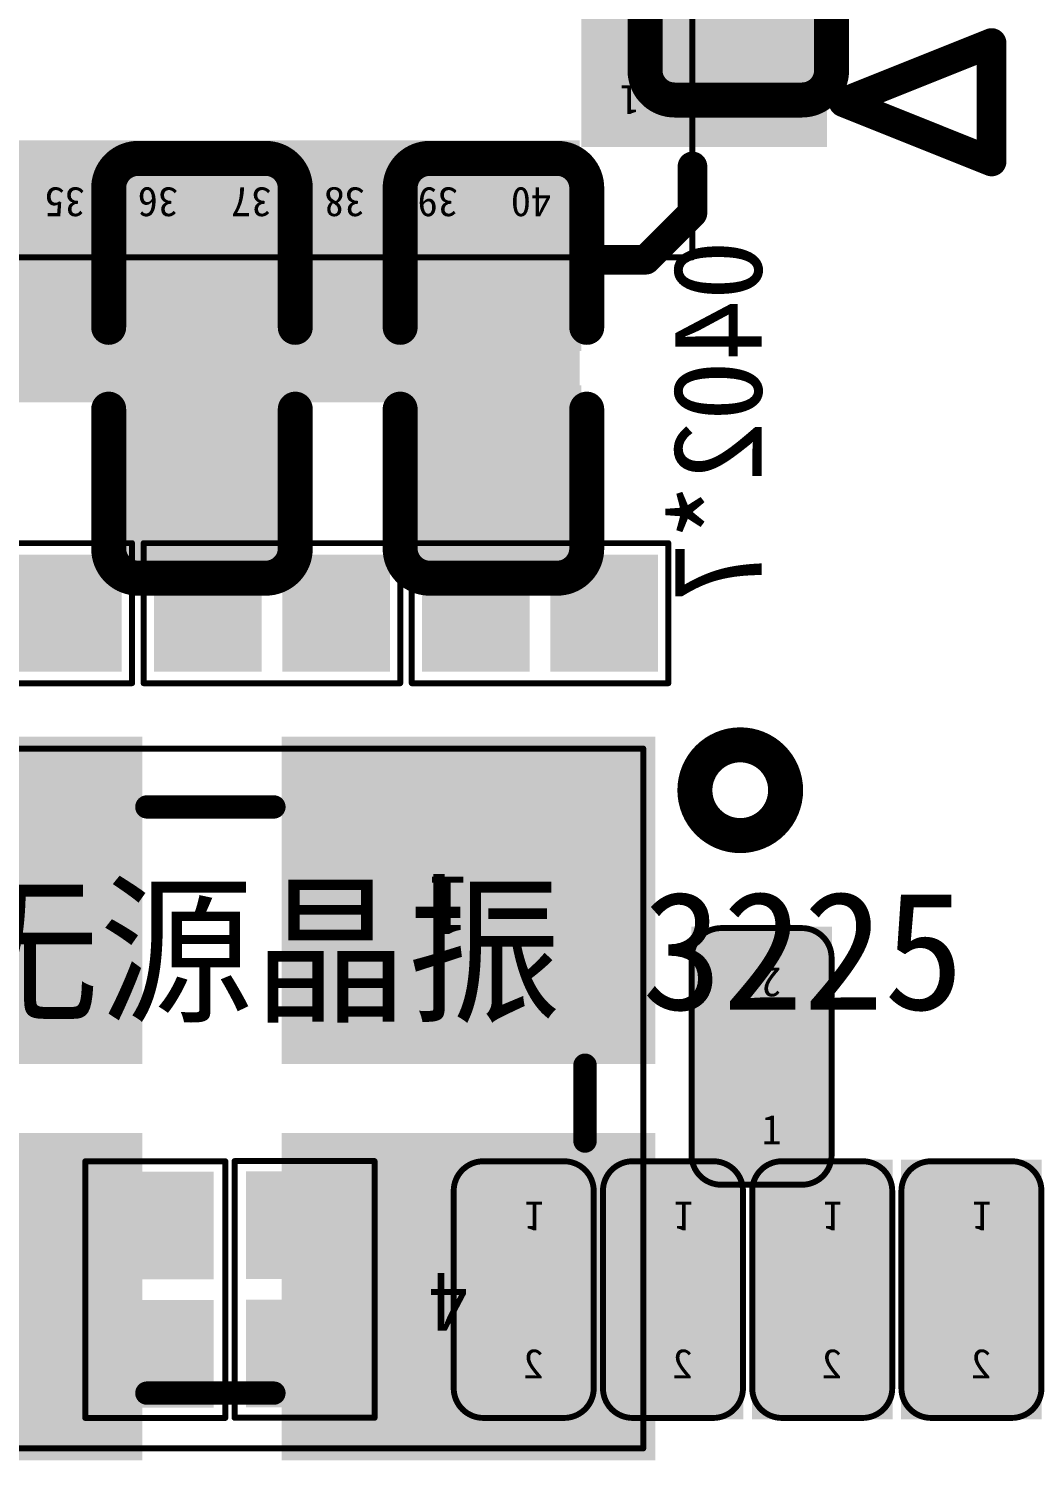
# Model space of a CAD drawing. Header units: millimetres. Extents: x 7.33 to 10.08, y 7.01 to 8.78.
# Drawn here: x 9.4325 to 9.6025, y 7.2793 to 7.521 of the extents above; entities that cross this region are included whole.
import ezdxf

# ---------------------------------------------------------------- set-up
doc = ezdxf.new("R2010")
doc.units = ezdxf.units.MM
doc.header["$MEASUREMENT"] = 0
for name, color, linetype in [('BottomLayer', 5, 'Continuous'), ('BottomOverlay', 54, 'Continuous'), ('BottomPaste', 16, 'Continuous'), ('BottomSolder', 6, 'Continuous'), ('Mechanical1', 6, 'Continuous'), ('Mechanical16', 56, 'Continuous'), ('Mechanical20', 56, 'Continuous'), ('Mechanical5', 56, 'Continuous'), ('TopLayer', 1, 'Continuous'), ('TopOverlay', 2, 'Continuous'), ('TopPaste', 8, 'Continuous'), ('TopSolder', 216, 'Continuous')]:
    doc.layers.add(name, color=color, linetype=linetype)

# ---------------------------------------------------------------- blocks, each defined once
blk = doc.blocks.new('CRY4_3R20X2R50X0R80_7')
at = {"layer": 'Mechanical16'}
for points, const_width in [([(0.07283, 0.05906), (-0.07283, 0.05906)], 0.001), ([(-0.07283, 0.05906), (-0.07283, -0.05906)], 0.001), ([(0.07283, 0.05906), (0.07283, -0.05906)], 0.001), ([(0.01099, 0.04973), (-0.01047, 0.04973)], 0.00394), ([(-0.06299, 0.00718), (-0.06299, -0.00561)], 0.00394), ([(0.06299, 0.00674), (0.06299, -0.00577)], 0.00394), ([(0.01099, -0.04921), (-0.01047, -0.04921)], 0.00394), ([(0.07283, -0.05906), (-0.07283, -0.05906)], 0.001)]:
    blk.add_lwpolyline(points, dxfattribs=dict(at, const_width=const_width))
for points, const_width in [([(-0.07308, 0.05906, 1), (-0.07258, 0.05906, 1)], 0.0005), ([(-0.07308, 0.05906, 1), (-0.07258, 0.05906, 1)], 0.0005), ([(0.07258, 0.05906, 1), (0.07308, 0.05906, 1)], 0.0005), ([(0.07258, 0.05906, 1), (0.07308, 0.05906, 1)], 0.0005), ([(-0.01145, 0.04973, 1), (-0.00949, 0.04973, 1)], 0.00197), ([(0.01001, 0.04973, 1), (0.01197, 0.04973, 1)], 0.00197), ([(-0.06398, 0.00718, 1), (-0.062, 0.00718, 1)], 0.00197), ([(0.062, 0.00674, 1), (0.06398, 0.00674, 1)], 0.00197), ([(-0.06398, -0.00561, 1), (-0.062, -0.00561, 1)], 0.00197), ([(0.062, -0.00577, 1), (0.06398, -0.00577, 1)], 0.00197), ([(-0.08154, -0.05203, 1), (-0.09686, -0.05203, 1)], 0.00591), ([(-0.01145, -0.04921, 1), (-0.00949, -0.04921, 1)], 0.00197), ([(0.01001, -0.04921, 1), (0.01197, -0.04921, 1)], 0.00197), ([(-0.09834, -0.05203, 1), (-0.09538, -0.05203, 1)], 0.00296), ([(-0.08302, -0.05203, 1), (-0.08006, -0.05203, 1)], 0.00296), ([(-0.07308, -0.05906, 1), (-0.07258, -0.05906, 1)], 0.0005), ([(-0.07308, -0.05906, 1), (-0.07258, -0.05906, 1)], 0.0005), ([(0.07258, -0.05906, 1), (0.07308, -0.05906, 1)], 0.0005), ([(0.07258, -0.05906, 1), (0.07308, -0.05906, 1)], 0.0005)]:
    blk.add_lwpolyline(points, format="xyb", close=True, dxfattribs=dict(at, const_width=const_width))
at = {"layer": 'TopLayer'}
for points in [[(-0.01575, 0.00984), (-0.01575, 0.05708), (-0.07087, 0.00984), (-0.07087, 0.05708)], [(0.07087, 0.00984), (0.07087, 0.05708), (0.01575, 0.00984), (0.01575, 0.05708)], [(-0.01575, -0.05708), (-0.01575, -0.00984), (-0.07087, -0.05708), (-0.07087, -0.00984)], [(0.07087, -0.05708), (0.07087, -0.00984), (0.01575, -0.05708), (0.01575, -0.00984)]]:
    blk.add_solid(points, dxfattribs=at)
at = {"layer": 'TopOverlay', "const_width": 0.00394}
for points in [[(0.01099, 0.04973), (-0.01047, 0.04973)], [(-0.06299, 0.00718), (-0.06299, -0.00561)], [(0.06299, 0.00674), (0.06299, -0.00577)], [(0.01099, -0.04921), (-0.01047, -0.04921)]]:
    blk.add_lwpolyline(points, dxfattribs=at)
at = {"layer": 'TopOverlay'}
for points, const_width in [([(-0.01145, 0.04973, 1), (-0.00949, 0.04973, 1)], 0.00197), ([(0.01001, 0.04973, 1), (0.01197, 0.04973, 1)], 0.00197), ([(-0.06398, 0.00718, 1), (-0.062, 0.00718, 1)], 0.00197), ([(0.062, 0.00674, 1), (0.06398, 0.00674, 1)], 0.00197), ([(-0.06398, -0.00561, 1), (-0.062, -0.00561, 1)], 0.00197), ([(0.062, -0.00577, 1), (0.06398, -0.00577, 1)], 0.00197), ([(-0.08154, -0.05203, 1), (-0.09686, -0.05203, 1)], 0.00591), ([(-0.01145, -0.04921, 1), (-0.00949, -0.04921, 1)], 0.00197), ([(0.01001, -0.04921, 1), (0.01197, -0.04921, 1)], 0.00197), ([(-0.09834, -0.05203, 1), (-0.09538, -0.05203, 1)], 0.00296), ([(-0.08302, -0.05203, 1), (-0.08006, -0.05203, 1)], 0.00296)]:
    blk.add_lwpolyline(points, format="xyb", close=True, dxfattribs=dict(at, const_width=const_width))
at = {"layer": 'TopPaste'}
for points in [[(-0.01575, 0.00984), (-0.01575, 0.05708), (-0.07087, 0.00984), (-0.07087, 0.05708)], [(0.07087, 0.00984), (0.07087, 0.05708), (0.01575, 0.00984), (0.01575, 0.05708)], [(-0.01575, -0.05708), (-0.01575, -0.00984), (-0.07087, -0.05708), (-0.07087, -0.00984)], [(0.07087, -0.05708), (0.07087, -0.00984), (0.01575, -0.05708), (0.01575, -0.00984)]]:
    blk.add_solid(points, dxfattribs=at)
at = {"layer": 'TopSolder'}
for points in [[(-0.01175, 0.00584), (-0.01175, 0.06108), (-0.07487, 0.00584), (-0.07487, 0.06108)], [(0.07487, 0.00584), (0.07487, 0.06108), (0.01175, 0.00584), (0.01175, 0.06108)], [(-0.01175, -0.06108), (-0.01175, -0.00584), (-0.07487, -0.06108), (-0.07487, -0.00584)], [(0.07487, -0.06108), (0.07487, -0.00584), (0.01175, -0.06108), (0.01175, -0.00584)]]:
    blk.add_solid(points, dxfattribs=at)
at = {"layer": 'Mechanical20'}
for s, p in [('4', (-0.04331, 0.02946)), ('3', (0.04331, 0.02946)), ('1', (-0.04331, -0.03746)), ('2', (0.04331, -0.03746))]:
    blk.add_text(s, height=0.01, dxfattribs=at).set_placement(p)
blk = doc.blocks.new('QFN40_5R00X5R00X0R90_T_10')
at = {"layer": 'Mechanical16'}
for points, const_width in [([(-0.09075, 0.09843), (-0.09863, 0.09055)], 0.005), ([(-0.08288, 0.09843), (-0.09075, 0.09843)], 0.005), ([(-0.09862, 0.09803), (-0.09862, -0.09803)], 0.001), ([(0.09862, 0.09803), (-0.09862, 0.09803)], 0.001), ([(-0.09863, 0.09055), (-0.09863, 0.08268)], 0.005), ([(-0.14914, 0.08185), (-0.14914, 0.06185)], 0.005), ([(-0.12414, 0.07185), (-0.14914, 0.08185)], 0.005), ([(-0.12414, 0.07185), (-0.14914, 0.06185)], 0.005)]:
    blk.add_lwpolyline(points, dxfattribs=dict(at, const_width=const_width))
for points, const_width in [([(-0.092, 0.09843, 1), (-0.0895, 0.09843, 1)], 0.0025), ([(-0.092, 0.09843, 1), (-0.0895, 0.09843, 1)], 0.0025), ([(-0.08413, 0.09843, 1), (-0.08163, 0.09843, 1)], 0.0025), ([(-0.09887, 0.09803, 1), (-0.09837, 0.09803, 1)], 0.0005), ([(-0.09887, 0.09803, 1), (-0.09837, 0.09803, 1)], 0.0005), ([(-0.09988, 0.09055, 1), (-0.09738, 0.09055, 1)], 0.0025), ([(-0.09988, 0.09055, 1), (-0.09738, 0.09055, 1)], 0.0025), ([(-0.09988, 0.08268, 1), (-0.09738, 0.08268, 1)], 0.0025), ([(-0.15039, 0.08185, 1), (-0.14789, 0.08185, 1)], 0.0025), ([(-0.15039, 0.08185, 1), (-0.14789, 0.08185, 1)], 0.0025), ([(-0.12539, 0.07185, 1), (-0.12289, 0.07185, 1)], 0.0025), ([(-0.12539, 0.07185, 1), (-0.12289, 0.07185, 1)], 0.0025), ([(-0.15039, 0.06185, 1), (-0.14789, 0.06185, 1)], 0.0025), ([(-0.15039, 0.06185, 1), (-0.14789, 0.06185, 1)], 0.0025)]:
    blk.add_lwpolyline(points, format="xyb", close=True, dxfattribs=dict(at, const_width=const_width))
at = {"layer": 'TopLayer'}
for points in [[(-0.0756, 0.08228), (-0.06654, 0.08228), (-0.0756, 0.1185), (-0.06654, 0.1185)], [(-0.05984, 0.08228), (-0.05079, 0.08228), (-0.05984, 0.1185), (-0.05079, 0.1185)], [(-0.0441, 0.08228), (-0.03504, 0.08228), (-0.0441, 0.1185), (-0.03504, 0.1185)], [(-0.02834, 0.08228), (-0.01929, 0.08228), (-0.02834, 0.1185), (-0.01929, 0.1185)], [(-0.0126, 0.08228), (-0.00354, 0.08228), (-0.0126, 0.1185), (-0.00354, 0.1185)], [(0.00314, 0.08228), (0.0122, 0.08228), (0.00314, 0.1185), (0.0122, 0.1185)], [(-0.11732, 0.06634), (-0.08386, 0.06634), (-0.11732, 0.0754), (-0.08386, 0.0754)], [(-0.11732, 0.05059), (-0.08386, 0.05059), (-0.11732, 0.05965), (-0.08386, 0.05965)]]:
    blk.add_solid(points, dxfattribs=at)
at = {"layer": 'TopOverlay', "const_width": 0.005}
for points in [[(-0.09075, 0.09843), (-0.09863, 0.09055)], [(-0.08288, 0.09843), (-0.09075, 0.09843)], [(-0.09863, 0.09055), (-0.09863, 0.08268)], [(-0.14914, 0.08185), (-0.14914, 0.06185)], [(-0.12414, 0.07185), (-0.14914, 0.08185)], [(-0.12414, 0.07185), (-0.14914, 0.06185)]]:
    blk.add_lwpolyline(points, dxfattribs=at)
at = {"layer": 'TopOverlay', "const_width": 0.0025}
for points in [[(-0.092, 0.09843, 1), (-0.0895, 0.09843, 1)], [(-0.092, 0.09843, 1), (-0.0895, 0.09843, 1)], [(-0.08413, 0.09843, 1), (-0.08163, 0.09843, 1)], [(-0.09988, 0.09055, 1), (-0.09738, 0.09055, 1)], [(-0.09988, 0.09055, 1), (-0.09738, 0.09055, 1)], [(-0.09988, 0.08268, 1), (-0.09738, 0.08268, 1)], [(-0.15039, 0.08185, 1), (-0.14789, 0.08185, 1)], [(-0.15039, 0.08185, 1), (-0.14789, 0.08185, 1)], [(-0.12539, 0.07185, 1), (-0.12289, 0.07185, 1)], [(-0.12539, 0.07185, 1), (-0.12289, 0.07185, 1)], [(-0.15039, 0.06185, 1), (-0.14789, 0.06185, 1)], [(-0.15039, 0.06185, 1), (-0.14789, 0.06185, 1)]]:
    blk.add_lwpolyline(points, format="xyb", close=True, dxfattribs=at)
at = {"layer": 'TopPaste'}
for points in [[(-0.0756, 0.08228), (-0.06654, 0.08228), (-0.0756, 0.1185), (-0.06654, 0.1185)], [(-0.05984, 0.08228), (-0.05079, 0.08228), (-0.05984, 0.1185), (-0.05079, 0.1185)], [(-0.0441, 0.08228), (-0.03504, 0.08228), (-0.0441, 0.1185), (-0.03504, 0.1185)], [(-0.02834, 0.08228), (-0.01929, 0.08228), (-0.02834, 0.1185), (-0.01929, 0.1185)], [(-0.0126, 0.08228), (-0.00354, 0.08228), (-0.0126, 0.1185), (-0.00354, 0.1185)], [(0.00314, 0.08228), (0.0122, 0.08228), (0.00314, 0.1185), (0.0122, 0.1185)], [(-0.11732, 0.06634), (-0.08386, 0.06634), (-0.11732, 0.0754), (-0.08386, 0.0754)], [(-0.11732, 0.05059), (-0.08386, 0.05059), (-0.11732, 0.05965), (-0.08386, 0.05965)]]:
    blk.add_solid(points, dxfattribs=at)
at = {"layer": 'TopSolder'}
for points in [[(-0.0796, 0.07828), (-0.06254, 0.07828), (-0.0796, 0.1225), (-0.06254, 0.1225)], [(-0.06384, 0.07828), (-0.04679, 0.07828), (-0.06384, 0.1225), (-0.04679, 0.1225)], [(-0.0481, 0.07828), (-0.03104, 0.07828), (-0.0481, 0.1225), (-0.03104, 0.1225)], [(-0.03234, 0.07828), (-0.01529, 0.07828), (-0.03234, 0.1225), (-0.01529, 0.1225)], [(-0.0166, 0.07828), (0.00046, 0.07828), (-0.0166, 0.1225), (0.00046, 0.1225)], [(-0.00086, 0.07828), (0.0162, 0.07828), (-0.00086, 0.1225), (0.0162, 0.1225)], [(-0.12132, 0.06234), (-0.07986, 0.06234), (-0.12132, 0.0794), (-0.07986, 0.0794)], [(-0.12132, 0.04659), (-0.07986, 0.04659), (-0.12132, 0.06365), (-0.07986, 0.06365)]]:
    blk.add_solid(points, dxfattribs=at)
at = {"layer": 'Mechanical20'}
for s, p in [('40', (-0.07477, 0.08622)), ('39', (-0.05902, 0.08622)), ('38', (-0.04327, 0.08622)), ('37', (-0.02752, 0.08622)), ('36', (-0.01177, 0.08622)), ('35', (0.00397, 0.08622)), ('1', (-0.08975, 0.069))]:
    blk.add_text(s, height=0.005, dxfattribs=at).set_placement(p)
blk = doc.blocks.new('R0201_53')
at = {"layer": 'TopLayer'}
for points in [[(-0.01792, -0.00787), (-0.00375, -0.00787), (-0.01792, 0.00788), (-0.00375, 0.00788)], [(0.00374, -0.00787), (0.01791, -0.00787), (0.00374, 0.00788), (0.01791, 0.00788)]]:
    blk.add_solid(points, dxfattribs=at)
at = {"layer": 'TopOverlay', "const_width": 0.001}
for points in [[(0.02166, 0.01182), (-0.02166, 0.01182)], [(-0.02166, 0.01182), (-0.02166, -0.01182)], [(0.02166, 0.01182), (0.02166, -0.01182)], [(0.02166, -0.01182), (-0.02166, -0.01182)]]:
    blk.add_lwpolyline(points, dxfattribs=at)
at = {"layer": 'TopOverlay', "const_width": 0.0005}
for points in [[(-0.02191, 0.01182, 1), (-0.02141, 0.01182, 1)], [(-0.02191, 0.01182, 1), (-0.02141, 0.01182, 1)], [(0.02141, 0.01182, 1), (0.02191, 0.01182, 1)], [(0.02141, 0.01182, 1), (0.02191, 0.01182, 1)], [(-0.02191, -0.01182, 1), (-0.02141, -0.01182, 1)], [(-0.02191, -0.01182, 1), (-0.02141, -0.01182, 1)], [(0.02141, -0.01182, 1), (0.02191, -0.01182, 1)], [(0.02141, -0.01182, 1), (0.02191, -0.01182, 1)]]:
    blk.add_lwpolyline(points, format="xyb", close=True, dxfattribs=at)
at = {"layer": 'TopPaste'}
for points in [[(-0.01792, -0.00787), (-0.00375, -0.00787), (-0.01792, 0.00788), (-0.00375, 0.00788)], [(0.00374, -0.00787), (0.01791, -0.00787), (0.00374, 0.00788), (0.01791, 0.00788)]]:
    blk.add_solid(points, dxfattribs=at)
at = {"layer": 'TopSolder'}
for points in [[(-0.01992, -0.00987), (-0.00175, -0.00987), (-0.01992, 0.00988), (-0.00175, 0.00988)], [(0.00174, -0.00987), (0.01991, -0.00987), (0.00174, 0.00988), (0.01991, 0.00988)]]:
    blk.add_solid(points, dxfattribs=at)
blk = doc.blocks.new('R0201_54')
at = {"layer": 'TopLayer'}
for points in [[(-0.01792, -0.00787), (-0.00375, -0.00787), (-0.01792, 0.00788), (-0.00375, 0.00788)], [(0.00374, -0.00787), (0.01791, -0.00787), (0.00374, 0.00788), (0.01791, 0.00788)]]:
    blk.add_solid(points, dxfattribs=at)
at = {"layer": 'TopOverlay', "const_width": 0.001}
for points in [[(0.02166, 0.01182), (-0.02166, 0.01182)], [(-0.02166, 0.01182), (-0.02166, -0.01182)], [(0.02166, 0.01182), (0.02166, -0.01182)], [(0.02166, -0.01182), (-0.02166, -0.01182)]]:
    blk.add_lwpolyline(points, dxfattribs=at)
at = {"layer": 'TopOverlay', "const_width": 0.0005}
for points in [[(-0.02191, 0.01182, 1), (-0.02141, 0.01182, 1)], [(-0.02191, 0.01182, 1), (-0.02141, 0.01182, 1)], [(0.02141, 0.01182, 1), (0.02191, 0.01182, 1)], [(0.02141, 0.01182, 1), (0.02191, 0.01182, 1)], [(-0.02191, -0.01182, 1), (-0.02141, -0.01182, 1)], [(-0.02191, -0.01182, 1), (-0.02141, -0.01182, 1)], [(0.02141, -0.01182, 1), (0.02191, -0.01182, 1)], [(0.02141, -0.01182, 1), (0.02191, -0.01182, 1)]]:
    blk.add_lwpolyline(points, format="xyb", close=True, dxfattribs=at)
at = {"layer": 'TopPaste'}
for points in [[(-0.01792, -0.00787), (-0.00375, -0.00787), (-0.01792, 0.00788), (-0.00375, 0.00788)], [(0.00374, -0.00787), (0.01791, -0.00787), (0.00374, 0.00788), (0.01791, 0.00788)]]:
    blk.add_solid(points, dxfattribs=at)
at = {"layer": 'TopSolder'}
for points in [[(-0.01992, -0.00987), (-0.00175, -0.00987), (-0.01992, 0.00988), (-0.00175, 0.00988)], [(0.00174, -0.00987), (0.01991, -0.00987), (0.00174, 0.00988), (0.01991, 0.00988)]]:
    blk.add_solid(points, dxfattribs=at)
blk = doc.blocks.new('R0201_153')
at = {"layer": 'TopLayer'}
for points in [[(-0.01792, -0.00787), (-0.00375, -0.00787), (-0.01792, 0.00788), (-0.00375, 0.00788)], [(0.00374, -0.00787), (0.01791, -0.00787), (0.00374, 0.00788), (0.01791, 0.00788)]]:
    blk.add_solid(points, dxfattribs=at)
at = {"layer": 'TopOverlay', "const_width": 0.001}
for points in [[(0.02166, 0.01182), (-0.02166, 0.01182)], [(-0.02166, 0.01182), (-0.02166, -0.01182)], [(0.02166, 0.01182), (0.02166, -0.01182)], [(0.02166, -0.01182), (-0.02166, -0.01182)]]:
    blk.add_lwpolyline(points, dxfattribs=at)
at = {"layer": 'TopOverlay', "const_width": 0.0005}
for points in [[(-0.02191, 0.01182, 1), (-0.02141, 0.01182, 1)], [(-0.02191, 0.01182, 1), (-0.02141, 0.01182, 1)], [(0.02141, 0.01182, 1), (0.02191, 0.01182, 1)], [(0.02141, 0.01182, 1), (0.02191, 0.01182, 1)], [(-0.02191, -0.01182, 1), (-0.02141, -0.01182, 1)], [(-0.02191, -0.01182, 1), (-0.02141, -0.01182, 1)], [(0.02141, -0.01182, 1), (0.02191, -0.01182, 1)], [(0.02141, -0.01182, 1), (0.02191, -0.01182, 1)]]:
    blk.add_lwpolyline(points, format="xyb", close=True, dxfattribs=at)
at = {"layer": 'TopPaste'}
for points in [[(-0.01792, -0.00787), (-0.00375, -0.00787), (-0.01792, 0.00788), (-0.00375, 0.00788)], [(0.00374, -0.00787), (0.01791, -0.00787), (0.00374, 0.00788), (0.01791, 0.00788)]]:
    blk.add_solid(points, dxfattribs=at)
at = {"layer": 'TopSolder'}
for points in [[(-0.01992, -0.00987), (-0.00175, -0.00987), (-0.01992, 0.00988), (-0.00175, 0.00988)], [(0.00174, -0.00987), (0.01991, -0.00987), (0.00174, 0.00988), (0.01991, 0.00988)]]:
    blk.add_solid(points, dxfattribs=at)
blk = doc.blocks.new('R0201_B_181')
at = {"layer": 'BottomLayer'}
for points in [[(-0.01792, -0.00788), (-0.00375, -0.00788), (-0.01792, 0.00787), (-0.00375, 0.00787)], [(0.00374, -0.00788), (0.01791, -0.00788), (0.00374, 0.00787), (0.01791, 0.00787)]]:
    blk.add_solid(points, dxfattribs=at)
at = {"layer": 'BottomOverlay', "const_width": 0.001}
for points in [[(-0.02166, -0.01182), (-0.02166, 0.01182)], [(0.02166, 0.01182), (-0.02166, 0.01182)], [(0.02166, -0.01182), (0.02166, 0.01182)], [(0.02166, -0.01182), (-0.02166, -0.01182)]]:
    blk.add_lwpolyline(points, dxfattribs=at)
at = {"layer": 'BottomOverlay', "const_width": 0.0005}
for points in [[(-0.02191, 0.01182, 1), (-0.02141, 0.01182, 1)], [(-0.02191, 0.01182, 1), (-0.02141, 0.01182, 1)], [(0.02141, 0.01182, 1), (0.02191, 0.01182, 1)], [(0.02141, 0.01182, 1), (0.02191, 0.01182, 1)], [(-0.02191, -0.01182, 1), (-0.02141, -0.01182, 1)], [(-0.02191, -0.01182, 1), (-0.02141, -0.01182, 1)], [(0.02141, -0.01182, 1), (0.02191, -0.01182, 1)], [(0.02141, -0.01182, 1), (0.02191, -0.01182, 1)]]:
    blk.add_lwpolyline(points, format="xyb", close=True, dxfattribs=at)
at = {"layer": 'BottomPaste'}
for points in [[(-0.01792, -0.00788), (-0.00375, -0.00788), (-0.01792, 0.00787), (-0.00375, 0.00787)], [(0.00374, -0.00788), (0.01791, -0.00788), (0.00374, 0.00787), (0.01791, 0.00787)]]:
    blk.add_solid(points, dxfattribs=at)
at = {"layer": 'BottomSolder'}
for points in [[(-0.01992, -0.00988), (-0.00175, -0.00988), (-0.01992, 0.00987), (-0.00175, 0.00987)], [(0.00174, -0.00988), (0.01991, -0.00988), (0.00174, 0.00987), (0.01991, 0.00987)]]:
    blk.add_solid(points, dxfattribs=at)
blk = doc.blocks.new('R0201_B_182')
at = {"layer": 'BottomLayer'}
for points in [[(-0.01792, -0.00788), (-0.00375, -0.00788), (-0.01792, 0.00787), (-0.00375, 0.00787)], [(0.00374, -0.00788), (0.01791, -0.00788), (0.00374, 0.00787), (0.01791, 0.00787)]]:
    blk.add_solid(points, dxfattribs=at)
at = {"layer": 'BottomOverlay', "const_width": 0.001}
for points in [[(-0.02166, -0.01182), (-0.02166, 0.01182)], [(0.02166, 0.01182), (-0.02166, 0.01182)], [(0.02166, -0.01182), (0.02166, 0.01182)], [(0.02166, -0.01182), (-0.02166, -0.01182)]]:
    blk.add_lwpolyline(points, dxfattribs=at)
at = {"layer": 'BottomOverlay', "const_width": 0.0005}
for points in [[(-0.02191, 0.01182, 1), (-0.02141, 0.01182, 1)], [(-0.02191, 0.01182, 1), (-0.02141, 0.01182, 1)], [(0.02141, 0.01182, 1), (0.02191, 0.01182, 1)], [(0.02141, 0.01182, 1), (0.02191, 0.01182, 1)], [(-0.02191, -0.01182, 1), (-0.02141, -0.01182, 1)], [(-0.02191, -0.01182, 1), (-0.02141, -0.01182, 1)], [(0.02141, -0.01182, 1), (0.02191, -0.01182, 1)], [(0.02141, -0.01182, 1), (0.02191, -0.01182, 1)]]:
    blk.add_lwpolyline(points, format="xyb", close=True, dxfattribs=at)
at = {"layer": 'BottomPaste'}
for points in [[(-0.01792, -0.00788), (-0.00375, -0.00788), (-0.01792, 0.00787), (-0.00375, 0.00787)], [(0.00374, -0.00788), (0.01791, -0.00788), (0.00374, 0.00787), (0.01791, 0.00787)]]:
    blk.add_solid(points, dxfattribs=at)
at = {"layer": 'BottomSolder'}
for points in [[(-0.01992, -0.00988), (-0.00175, -0.00988), (-0.01992, 0.00987), (-0.00175, 0.00987)], [(0.00174, -0.00988), (0.01991, -0.00988), (0.00174, 0.00987), (0.01991, 0.00987)]]:
    blk.add_solid(points, dxfattribs=at)
blk = doc.blocks.new('C0402_B_249')
at = {"layer": 'BottomLayer'}
for points in [[(-0.0069, -0.01083), (-0.0069, 0.01082), (-0.02855, -0.01083), (-0.02855, 0.01082)], [(0.02855, -0.01083), (0.02855, 0.01082), (0.0069, -0.01083), (0.0069, 0.01082)]]:
    blk.add_solid(points, dxfattribs=at)
at = {"layer": 'BottomOverlay', "const_width": 0.00591}
for points in [[(-0.03543, 0.01075, -0.414249), (-0.03043, 0.01575)], [(0.03043, 0.01575, -0.414249), (0.03543, 0.01075)], [(-0.03043, -0.01575, -0.414331), (-0.03543, -0.01075)], [(0.03543, -0.01075, -0.414331), (0.03043, -0.01575)]]:
    blk.add_lwpolyline(points, format="xyb", dxfattribs=at)
for points in [[(-0.0069, 0.01575), (-0.03043, 0.01575)], [(0.03043, 0.01575), (0.0069, 0.01575)], [(-0.03543, -0.01075), (-0.03543, 0.01075)], [(0.03543, -0.01075), (0.03543, 0.01075)], [(-0.0069, -0.01575), (-0.03043, -0.01575)], [(0.03043, -0.01575), (0.0069, -0.01575)]]:
    blk.add_lwpolyline(points, dxfattribs=at)
at = {"layer": 'BottomOverlay', "const_width": 0.00295}
for points in [[(-0.03191, 0.01575, 1), (-0.02895, 0.01575, 1)], [(-0.03191, 0.01575, 1), (-0.02895, 0.01575, 1)], [(-0.00837, 0.01575, 1), (-0.00542, 0.01575, 1)], [(0.00543, 0.01575, 1), (0.00838, 0.01575, 1)], [(0.02895, 0.01575, 1), (0.03191, 0.01575, 1)], [(0.02895, 0.01575, 1), (0.03191, 0.01575, 1)], [(-0.03691, 0.01075, 1), (-0.03395, 0.01075, 1)], [(-0.03691, 0.01075, 1), (-0.03395, 0.01075, 1)], [(0.03395, 0.01075, 1), (0.03691, 0.01075, 1)], [(0.03395, 0.01075, 1), (0.03691, 0.01075, 1)], [(-0.03691, -0.01075, 1), (-0.03395, -0.01075, 1)], [(-0.03691, -0.01075, 1), (-0.03395, -0.01075, 1)], [(0.03395, -0.01075, 1), (0.03691, -0.01075, 1)], [(0.03395, -0.01075, 1), (0.03691, -0.01075, 1)], [(-0.03191, -0.01575, 1), (-0.02895, -0.01575, 1)], [(-0.03191, -0.01575, 1), (-0.02895, -0.01575, 1)], [(-0.00837, -0.01575, 1), (-0.00542, -0.01575, 1)], [(0.00543, -0.01575, 1), (0.00838, -0.01575, 1)], [(0.02895, -0.01575, 1), (0.03191, -0.01575, 1)], [(0.02895, -0.01575, 1), (0.03191, -0.01575, 1)]]:
    blk.add_lwpolyline(points, format="xyb", close=True, dxfattribs=at)
at = {"layer": 'BottomPaste'}
for points in [[(-0.0069, -0.01083), (-0.0069, 0.01082), (-0.02855, -0.01083), (-0.02855, 0.01082)], [(0.02855, -0.01083), (0.02855, 0.01082), (0.0069, -0.01083), (0.0069, 0.01082)]]:
    blk.add_solid(points, dxfattribs=at)
at = {"layer": 'BottomSolder'}
for points in [[(-0.0029, -0.01483), (-0.0029, 0.01482), (-0.03254, -0.01483), (-0.03254, 0.01482)], [(0.03254, -0.01483), (0.03254, 0.01482), (0.0029, -0.01483), (0.0029, 0.01482)]]:
    blk.add_solid(points, dxfattribs=at)
blk = doc.blocks.new('C0402_B_250')
at = {"layer": 'BottomLayer'}
for points in [[(-0.0069, -0.01083), (-0.0069, 0.01082), (-0.02855, -0.01083), (-0.02855, 0.01082)], [(0.02855, -0.01083), (0.02855, 0.01082), (0.0069, -0.01083), (0.0069, 0.01082)]]:
    blk.add_solid(points, dxfattribs=at)
at = {"layer": 'BottomOverlay', "const_width": 0.00591}
for points in [[(-0.03543, 0.01075, -0.414249), (-0.03043, 0.01575)], [(0.03043, 0.01575, -0.414249), (0.03543, 0.01075)], [(-0.03043, -0.01575, -0.414331), (-0.03543, -0.01075)], [(0.03543, -0.01075, -0.414331), (0.03043, -0.01575)]]:
    blk.add_lwpolyline(points, format="xyb", dxfattribs=at)
for points in [[(-0.0069, 0.01575), (-0.03043, 0.01575)], [(0.03043, 0.01575), (0.0069, 0.01575)], [(-0.03543, -0.01075), (-0.03543, 0.01075)], [(0.03543, -0.01075), (0.03543, 0.01075)], [(-0.0069, -0.01575), (-0.03043, -0.01575)], [(0.03043, -0.01575), (0.0069, -0.01575)]]:
    blk.add_lwpolyline(points, dxfattribs=at)
at = {"layer": 'BottomOverlay', "const_width": 0.00295}
for points in [[(-0.03191, 0.01575, 1), (-0.02895, 0.01575, 1)], [(-0.03191, 0.01575, 1), (-0.02895, 0.01575, 1)], [(-0.00837, 0.01575, 1), (-0.00542, 0.01575, 1)], [(0.00543, 0.01575, 1), (0.00838, 0.01575, 1)], [(0.02895, 0.01575, 1), (0.03191, 0.01575, 1)], [(0.02895, 0.01575, 1), (0.03191, 0.01575, 1)], [(-0.03691, 0.01075, 1), (-0.03395, 0.01075, 1)], [(-0.03691, 0.01075, 1), (-0.03395, 0.01075, 1)], [(0.03395, 0.01075, 1), (0.03691, 0.01075, 1)], [(0.03395, 0.01075, 1), (0.03691, 0.01075, 1)], [(-0.03691, -0.01075, 1), (-0.03395, -0.01075, 1)], [(-0.03691, -0.01075, 1), (-0.03395, -0.01075, 1)], [(0.03395, -0.01075, 1), (0.03691, -0.01075, 1)], [(0.03395, -0.01075, 1), (0.03691, -0.01075, 1)], [(-0.03191, -0.01575, 1), (-0.02895, -0.01575, 1)], [(-0.03191, -0.01575, 1), (-0.02895, -0.01575, 1)], [(-0.00837, -0.01575, 1), (-0.00542, -0.01575, 1)], [(0.00543, -0.01575, 1), (0.00838, -0.01575, 1)], [(0.02895, -0.01575, 1), (0.03191, -0.01575, 1)], [(0.02895, -0.01575, 1), (0.03191, -0.01575, 1)]]:
    blk.add_lwpolyline(points, format="xyb", close=True, dxfattribs=at)
at = {"layer": 'BottomPaste'}
for points in [[(-0.0069, -0.01083), (-0.0069, 0.01082), (-0.02855, -0.01083), (-0.02855, 0.01082)], [(0.02855, -0.01083), (0.02855, 0.01082), (0.0069, -0.01083), (0.0069, 0.01082)]]:
    blk.add_solid(points, dxfattribs=at)
at = {"layer": 'BottomSolder'}
for points in [[(-0.0029, -0.01483), (-0.0029, 0.01482), (-0.03254, -0.01483), (-0.03254, 0.01482)], [(0.03254, -0.01483), (0.03254, 0.01482), (0.0029, -0.01483), (0.0029, 0.01482)]]:
    blk.add_solid(points, dxfattribs=at)
blk = doc.blocks.new('C0402_B_256')
at = {"layer": 'BottomLayer'}
for points in [[(-0.0069, -0.01083), (-0.0069, 0.01082), (-0.02855, -0.01083), (-0.02855, 0.01082)], [(0.02855, -0.01083), (0.02855, 0.01082), (0.0069, -0.01083), (0.0069, 0.01082)]]:
    blk.add_solid(points, dxfattribs=at)
at = {"layer": 'BottomOverlay', "const_width": 0.00591}
for points in [[(-0.03543, 0.01075, -0.414249), (-0.03043, 0.01575)], [(0.03043, 0.01575, -0.414249), (0.03543, 0.01075)], [(-0.03043, -0.01575, -0.414331), (-0.03543, -0.01075)], [(0.03543, -0.01075, -0.414331), (0.03043, -0.01575)]]:
    blk.add_lwpolyline(points, format="xyb", dxfattribs=at)
for points in [[(-0.0069, 0.01575), (-0.03043, 0.01575)], [(0.03043, 0.01575), (0.0069, 0.01575)], [(-0.03543, -0.01075), (-0.03543, 0.01075)], [(0.03543, -0.01075), (0.03543, 0.01075)], [(-0.0069, -0.01575), (-0.03043, -0.01575)], [(0.03043, -0.01575), (0.0069, -0.01575)]]:
    blk.add_lwpolyline(points, dxfattribs=at)
at = {"layer": 'BottomOverlay', "const_width": 0.00295}
for points in [[(-0.03191, 0.01575, 1), (-0.02895, 0.01575, 1)], [(-0.03191, 0.01575, 1), (-0.02895, 0.01575, 1)], [(-0.00837, 0.01575, 1), (-0.00542, 0.01575, 1)], [(0.00543, 0.01575, 1), (0.00838, 0.01575, 1)], [(0.02895, 0.01575, 1), (0.03191, 0.01575, 1)], [(0.02895, 0.01575, 1), (0.03191, 0.01575, 1)], [(-0.03691, 0.01075, 1), (-0.03395, 0.01075, 1)], [(-0.03691, 0.01075, 1), (-0.03395, 0.01075, 1)], [(0.03395, 0.01075, 1), (0.03691, 0.01075, 1)], [(0.03395, 0.01075, 1), (0.03691, 0.01075, 1)], [(-0.03691, -0.01075, 1), (-0.03395, -0.01075, 1)], [(-0.03691, -0.01075, 1), (-0.03395, -0.01075, 1)], [(0.03395, -0.01075, 1), (0.03691, -0.01075, 1)], [(0.03395, -0.01075, 1), (0.03691, -0.01075, 1)], [(-0.03191, -0.01575, 1), (-0.02895, -0.01575, 1)], [(-0.03191, -0.01575, 1), (-0.02895, -0.01575, 1)], [(-0.00837, -0.01575, 1), (-0.00542, -0.01575, 1)], [(0.00543, -0.01575, 1), (0.00838, -0.01575, 1)], [(0.02895, -0.01575, 1), (0.03191, -0.01575, 1)], [(0.02895, -0.01575, 1), (0.03191, -0.01575, 1)]]:
    blk.add_lwpolyline(points, format="xyb", close=True, dxfattribs=at)
at = {"layer": 'BottomPaste'}
for points in [[(-0.0069, -0.01083), (-0.0069, 0.01082), (-0.02855, -0.01083), (-0.02855, 0.01082)], [(0.02855, -0.01083), (0.02855, 0.01082), (0.0069, -0.01083), (0.0069, 0.01082)]]:
    blk.add_solid(points, dxfattribs=at)
at = {"layer": 'BottomSolder'}
for points in [[(-0.0029, -0.01483), (-0.0029, 0.01482), (-0.03254, -0.01483), (-0.03254, 0.01482)], [(0.03254, -0.01483), (0.03254, 0.01482), (0.0029, -0.01483), (0.0029, 0.01482)]]:
    blk.add_solid(points, dxfattribs=at)
blk = doc.blocks.new('C0201_261')
at = {"layer": 'TopLayer'}
for points in [[(-0.01792, -0.00787), (-0.00375, -0.00787), (-0.01792, 0.00788), (-0.00375, 0.00788)], [(0.00374, -0.00787), (0.01791, -0.00787), (0.00374, 0.00788), (0.01791, 0.00788)]]:
    blk.add_solid(points, dxfattribs=at)
at = {"layer": 'TopOverlay', "const_width": 0.001}
for points in [[(-0.02166, 0.00681, -0.414178), (-0.01666, 0.01182)], [(0.01665, 0.01182, -0.414132), (0.02166, 0.00681)], [(-0.01666, -0.01182, -0.414249), (-0.02166, -0.00681)], [(0.02166, -0.00681, -0.414214), (0.01665, -0.01182)]]:
    blk.add_lwpolyline(points, format="xyb", dxfattribs=at)
for points in [[(0.01665, 0.01182), (-0.01666, 0.01182)], [(-0.02166, -0.00681), (-0.02166, 0.00681)], [(0.02166, -0.00681), (0.02166, 0.00681)], [(0.01665, -0.01182), (-0.01666, -0.01182)]]:
    blk.add_lwpolyline(points, dxfattribs=at)
at = {"layer": 'TopOverlay', "const_width": 0.0005}
for points in [[(-0.01691, 0.01182, 1), (-0.01641, 0.01182, 1)], [(-0.01691, 0.01182, 1), (-0.01641, 0.01182, 1)], [(0.0164, 0.01182, 1), (0.0169, 0.01182, 1)], [(0.0164, 0.01182, 1), (0.0169, 0.01182, 1)], [(-0.02191, 0.00681, 1), (-0.02141, 0.00681, 1)], [(-0.02191, 0.00681, 1), (-0.02141, 0.00681, 1)], [(0.02141, 0.00681, 1), (0.02191, 0.00681, 1)], [(0.02141, 0.00681, 1), (0.02191, 0.00681, 1)], [(-0.02191, -0.00681, 1), (-0.02141, -0.00681, 1)], [(-0.02191, -0.00681, 1), (-0.02141, -0.00681, 1)], [(0.02141, -0.00681, 1), (0.02191, -0.00681, 1)], [(0.02141, -0.00681, 1), (0.02191, -0.00681, 1)], [(-0.01691, -0.01182, 1), (-0.01641, -0.01182, 1)], [(-0.01691, -0.01182, 1), (-0.01641, -0.01182, 1)], [(0.0164, -0.01182, 1), (0.0169, -0.01182, 1)], [(0.0164, -0.01182, 1), (0.0169, -0.01182, 1)]]:
    blk.add_lwpolyline(points, format="xyb", close=True, dxfattribs=at)
at = {"layer": 'TopPaste'}
for points in [[(-0.01792, -0.00787), (-0.00375, -0.00787), (-0.01792, 0.00788), (-0.00375, 0.00788)], [(0.00374, -0.00787), (0.01791, -0.00787), (0.00374, 0.00788), (0.01791, 0.00788)]]:
    blk.add_solid(points, dxfattribs=at)
at = {"layer": 'TopSolder'}
for points in [[(-0.02192, -0.01187), (0.00025, -0.01187), (-0.02192, 0.01188), (0.00025, 0.01188)], [(-0.00026, -0.01187), (0.02191, -0.01187), (-0.00026, 0.01188), (0.02191, 0.01188)]]:
    blk.add_solid(points, dxfattribs=at)
at = {"layer": 'Mechanical20'}
for s, rotation, p in [('1', -90, (-0.01484, 0)), ('2', 90, (0.015, -0.00333))]:
    blk.add_text(s, height=0.005, rotation=rotation, dxfattribs=at).set_placement(p)
blk = doc.blocks.new('C0201_B_491')
at = {"layer": 'BottomLayer'}
for points in [[(-0.01792, -0.00788), (-0.00375, -0.00788), (-0.01792, 0.00787), (-0.00375, 0.00787)], [(0.00374, -0.00788), (0.01791, -0.00788), (0.00374, 0.00787), (0.01791, 0.00787)]]:
    blk.add_solid(points, dxfattribs=at)
at = {"layer": 'BottomOverlay', "const_width": 0.001}
for points in [[(-0.02166, 0.00681, -0.414249), (-0.01666, 0.01182)], [(0.01665, 0.01182, -0.414214), (0.02166, 0.00681)], [(-0.01666, -0.01182, -0.414178), (-0.02166, -0.00681)], [(0.02166, -0.00681, -0.414132), (0.01665, -0.01182)]]:
    blk.add_lwpolyline(points, format="xyb", dxfattribs=at)
for points in [[(-0.01666, 0.01182), (0.01665, 0.01182)], [(-0.02166, 0.00681), (-0.02166, -0.00681)], [(0.02166, 0.00681), (0.02166, -0.00681)], [(-0.01666, -0.01182), (0.01665, -0.01182)]]:
    blk.add_lwpolyline(points, dxfattribs=at)
at = {"layer": 'BottomOverlay', "const_width": 0.0005}
for points in [[(-0.01691, 0.01182, 1), (-0.01641, 0.01182, 1)], [(-0.01691, 0.01182, 1), (-0.01641, 0.01182, 1)], [(0.0164, 0.01182, 1), (0.0169, 0.01182, 1)], [(0.0164, 0.01182, 1), (0.0169, 0.01182, 1)], [(-0.02191, 0.00681, 1), (-0.02141, 0.00681, 1)], [(-0.02191, 0.00681, 1), (-0.02141, 0.00681, 1)], [(0.02141, 0.00681, 1), (0.02191, 0.00681, 1)], [(0.02141, 0.00681, 1), (0.02191, 0.00681, 1)], [(-0.02191, -0.00681, 1), (-0.02141, -0.00681, 1)], [(-0.02191, -0.00681, 1), (-0.02141, -0.00681, 1)], [(0.02141, -0.00681, 1), (0.02191, -0.00681, 1)], [(0.02141, -0.00681, 1), (0.02191, -0.00681, 1)], [(-0.01691, -0.01182, 1), (-0.01641, -0.01182, 1)], [(-0.01691, -0.01182, 1), (-0.01641, -0.01182, 1)], [(0.0164, -0.01182, 1), (0.0169, -0.01182, 1)], [(0.0164, -0.01182, 1), (0.0169, -0.01182, 1)]]:
    blk.add_lwpolyline(points, format="xyb", close=True, dxfattribs=at)
at = {"layer": 'BottomPaste'}
for points in [[(-0.01792, -0.00788), (-0.00375, -0.00788), (-0.01792, 0.00787), (-0.00375, 0.00787)], [(0.00374, -0.00788), (0.01791, -0.00788), (0.00374, 0.00787), (0.01791, 0.00787)]]:
    blk.add_solid(points, dxfattribs=at)
at = {"layer": 'BottomSolder'}
for points in [[(-0.02192, -0.01188), (0.00025, -0.01188), (-0.02192, 0.01187), (0.00025, 0.01187)], [(-0.00026, -0.01188), (0.02191, -0.01188), (-0.00026, 0.01187), (0.02191, 0.01187)]]:
    blk.add_solid(points, dxfattribs=at)
at = {"layer": 'Mechanical20', "text_generation_flag": 2}
for s, rotation, p in [('1', 270, (-0.01484, 0)), ('2', 90, (0.015, 0.00333))]:
    blk.add_text(s, height=0.005, rotation=rotation, dxfattribs=at).set_placement(p)
blk = doc.blocks.new('C0201_B_498')
at = {"layer": 'BottomLayer'}
for points in [[(-0.01792, -0.00788), (-0.00375, -0.00788), (-0.01792, 0.00787), (-0.00375, 0.00787)], [(0.00374, -0.00788), (0.01791, -0.00788), (0.00374, 0.00787), (0.01791, 0.00787)]]:
    blk.add_solid(points, dxfattribs=at)
at = {"layer": 'BottomOverlay', "const_width": 0.001}
for points in [[(-0.02166, 0.00681, -0.414249), (-0.01666, 0.01182)], [(0.01665, 0.01182, -0.414214), (0.02166, 0.00681)], [(-0.01666, -0.01182, -0.414178), (-0.02166, -0.00681)], [(0.02166, -0.00681, -0.414132), (0.01665, -0.01182)]]:
    blk.add_lwpolyline(points, format="xyb", dxfattribs=at)
for points in [[(-0.01666, 0.01182), (0.01665, 0.01182)], [(-0.02166, 0.00681), (-0.02166, -0.00681)], [(0.02166, 0.00681), (0.02166, -0.00681)], [(-0.01666, -0.01182), (0.01665, -0.01182)]]:
    blk.add_lwpolyline(points, dxfattribs=at)
at = {"layer": 'BottomOverlay', "const_width": 0.0005}
for points in [[(-0.01691, 0.01182, 1), (-0.01641, 0.01182, 1)], [(-0.01691, 0.01182, 1), (-0.01641, 0.01182, 1)], [(0.0164, 0.01182, 1), (0.0169, 0.01182, 1)], [(0.0164, 0.01182, 1), (0.0169, 0.01182, 1)], [(-0.02191, 0.00681, 1), (-0.02141, 0.00681, 1)], [(-0.02191, 0.00681, 1), (-0.02141, 0.00681, 1)], [(0.02141, 0.00681, 1), (0.02191, 0.00681, 1)], [(0.02141, 0.00681, 1), (0.02191, 0.00681, 1)], [(-0.02191, -0.00681, 1), (-0.02141, -0.00681, 1)], [(-0.02191, -0.00681, 1), (-0.02141, -0.00681, 1)], [(0.02141, -0.00681, 1), (0.02191, -0.00681, 1)], [(0.02141, -0.00681, 1), (0.02191, -0.00681, 1)], [(-0.01691, -0.01182, 1), (-0.01641, -0.01182, 1)], [(-0.01691, -0.01182, 1), (-0.01641, -0.01182, 1)], [(0.0164, -0.01182, 1), (0.0169, -0.01182, 1)], [(0.0164, -0.01182, 1), (0.0169, -0.01182, 1)]]:
    blk.add_lwpolyline(points, format="xyb", close=True, dxfattribs=at)
at = {"layer": 'BottomPaste'}
for points in [[(-0.01792, -0.00788), (-0.00375, -0.00788), (-0.01792, 0.00787), (-0.00375, 0.00787)], [(0.00374, -0.00788), (0.01791, -0.00788), (0.00374, 0.00787), (0.01791, 0.00787)]]:
    blk.add_solid(points, dxfattribs=at)
at = {"layer": 'BottomSolder'}
for points in [[(-0.02192, -0.01188), (0.00025, -0.01188), (-0.02192, 0.01187), (0.00025, 0.01187)], [(-0.00026, -0.01188), (0.02191, -0.01188), (-0.00026, 0.01187), (0.02191, 0.01187)]]:
    blk.add_solid(points, dxfattribs=at)
at = {"layer": 'Mechanical20', "text_generation_flag": 2}
for s, rotation, p in [('1', 270, (-0.01484, 0)), ('2', 90, (0.015, 0.00333))]:
    blk.add_text(s, height=0.005, rotation=rotation, dxfattribs=at).set_placement(p)
blk = doc.blocks.new('C0201_B_500')
at = {"layer": 'BottomLayer'}
for points in [[(-0.01792, -0.00788), (-0.00375, -0.00788), (-0.01792, 0.00787), (-0.00375, 0.00787)], [(0.00374, -0.00788), (0.01791, -0.00788), (0.00374, 0.00787), (0.01791, 0.00787)]]:
    blk.add_solid(points, dxfattribs=at)
at = {"layer": 'BottomOverlay', "const_width": 0.001}
for points in [[(-0.02166, 0.00681, -0.414249), (-0.01666, 0.01182)], [(0.01665, 0.01182, -0.414214), (0.02166, 0.00681)], [(-0.01666, -0.01182, -0.414178), (-0.02166, -0.00681)], [(0.02166, -0.00681, -0.414132), (0.01665, -0.01182)]]:
    blk.add_lwpolyline(points, format="xyb", dxfattribs=at)
for points in [[(-0.01666, 0.01182), (0.01665, 0.01182)], [(-0.02166, 0.00681), (-0.02166, -0.00681)], [(0.02166, 0.00681), (0.02166, -0.00681)], [(-0.01666, -0.01182), (0.01665, -0.01182)]]:
    blk.add_lwpolyline(points, dxfattribs=at)
at = {"layer": 'BottomOverlay', "const_width": 0.0005}
for points in [[(-0.01691, 0.01182, 1), (-0.01641, 0.01182, 1)], [(-0.01691, 0.01182, 1), (-0.01641, 0.01182, 1)], [(0.0164, 0.01182, 1), (0.0169, 0.01182, 1)], [(0.0164, 0.01182, 1), (0.0169, 0.01182, 1)], [(-0.02191, 0.00681, 1), (-0.02141, 0.00681, 1)], [(-0.02191, 0.00681, 1), (-0.02141, 0.00681, 1)], [(0.02141, 0.00681, 1), (0.02191, 0.00681, 1)], [(0.02141, 0.00681, 1), (0.02191, 0.00681, 1)], [(-0.02191, -0.00681, 1), (-0.02141, -0.00681, 1)], [(-0.02191, -0.00681, 1), (-0.02141, -0.00681, 1)], [(0.02141, -0.00681, 1), (0.02191, -0.00681, 1)], [(0.02141, -0.00681, 1), (0.02191, -0.00681, 1)], [(-0.01691, -0.01182, 1), (-0.01641, -0.01182, 1)], [(-0.01691, -0.01182, 1), (-0.01641, -0.01182, 1)], [(0.0164, -0.01182, 1), (0.0169, -0.01182, 1)], [(0.0164, -0.01182, 1), (0.0169, -0.01182, 1)]]:
    blk.add_lwpolyline(points, format="xyb", close=True, dxfattribs=at)
at = {"layer": 'BottomPaste'}
for points in [[(-0.01792, -0.00788), (-0.00375, -0.00788), (-0.01792, 0.00787), (-0.00375, 0.00787)], [(0.00374, -0.00788), (0.01791, -0.00788), (0.00374, 0.00787), (0.01791, 0.00787)]]:
    blk.add_solid(points, dxfattribs=at)
at = {"layer": 'BottomSolder'}
for points in [[(-0.02192, -0.01188), (0.00025, -0.01188), (-0.02192, 0.01187), (0.00025, 0.01187)], [(-0.00026, -0.01188), (0.02191, -0.01188), (-0.00026, 0.01187), (0.02191, 0.01187)]]:
    blk.add_solid(points, dxfattribs=at)
at = {"layer": 'Mechanical20', "text_generation_flag": 2}
for s, rotation, p in [('1', 270, (-0.01484, 0)), ('2', 90, (0.015, 0.00333))]:
    blk.add_text(s, height=0.005, rotation=rotation, dxfattribs=at).set_placement(p)
blk = doc.blocks.new('C0201_B_501')
at = {"layer": 'BottomLayer'}
for points in [[(-0.01792, -0.00788), (-0.00375, -0.00788), (-0.01792, 0.00787), (-0.00375, 0.00787)], [(0.00374, -0.00788), (0.01791, -0.00788), (0.00374, 0.00787), (0.01791, 0.00787)]]:
    blk.add_solid(points, dxfattribs=at)
at = {"layer": 'BottomOverlay', "const_width": 0.001}
for points in [[(-0.02166, 0.00681, -0.414249), (-0.01666, 0.01182)], [(0.01665, 0.01182, -0.414214), (0.02166, 0.00681)], [(-0.01666, -0.01182, -0.414178), (-0.02166, -0.00681)], [(0.02166, -0.00681, -0.414132), (0.01665, -0.01182)]]:
    blk.add_lwpolyline(points, format="xyb", dxfattribs=at)
for points in [[(-0.01666, 0.01182), (0.01665, 0.01182)], [(-0.02166, 0.00681), (-0.02166, -0.00681)], [(0.02166, 0.00681), (0.02166, -0.00681)], [(-0.01666, -0.01182), (0.01665, -0.01182)]]:
    blk.add_lwpolyline(points, dxfattribs=at)
at = {"layer": 'BottomOverlay', "const_width": 0.0005}
for points in [[(-0.01691, 0.01182, 1), (-0.01641, 0.01182, 1)], [(-0.01691, 0.01182, 1), (-0.01641, 0.01182, 1)], [(0.0164, 0.01182, 1), (0.0169, 0.01182, 1)], [(0.0164, 0.01182, 1), (0.0169, 0.01182, 1)], [(-0.02191, 0.00681, 1), (-0.02141, 0.00681, 1)], [(-0.02191, 0.00681, 1), (-0.02141, 0.00681, 1)], [(0.02141, 0.00681, 1), (0.02191, 0.00681, 1)], [(0.02141, 0.00681, 1), (0.02191, 0.00681, 1)], [(-0.02191, -0.00681, 1), (-0.02141, -0.00681, 1)], [(-0.02191, -0.00681, 1), (-0.02141, -0.00681, 1)], [(0.02141, -0.00681, 1), (0.02191, -0.00681, 1)], [(0.02141, -0.00681, 1), (0.02191, -0.00681, 1)], [(-0.01691, -0.01182, 1), (-0.01641, -0.01182, 1)], [(-0.01691, -0.01182, 1), (-0.01641, -0.01182, 1)], [(0.0164, -0.01182, 1), (0.0169, -0.01182, 1)], [(0.0164, -0.01182, 1), (0.0169, -0.01182, 1)]]:
    blk.add_lwpolyline(points, format="xyb", close=True, dxfattribs=at)
at = {"layer": 'BottomPaste'}
for points in [[(-0.01792, -0.00788), (-0.00375, -0.00788), (-0.01792, 0.00787), (-0.00375, 0.00787)], [(0.00374, -0.00788), (0.01791, -0.00788), (0.00374, 0.00787), (0.01791, 0.00787)]]:
    blk.add_solid(points, dxfattribs=at)
at = {"layer": 'BottomSolder'}
for points in [[(-0.02192, -0.01188), (0.00025, -0.01188), (-0.02192, 0.01187), (0.00025, 0.01187)], [(-0.00026, -0.01188), (0.02191, -0.01188), (-0.00026, 0.01187), (0.02191, 0.01187)]]:
    blk.add_solid(points, dxfattribs=at)
at = {"layer": 'Mechanical20', "text_generation_flag": 2}
for s, rotation, p in [('1', 270, (-0.01484, 0)), ('2', 90, (0.015, 0.00333))]:
    blk.add_text(s, height=0.005, rotation=rotation, dxfattribs=at).set_placement(p)

msp = doc.modelspace()

# ---------------------------------------------------------------- block references
for name, p, rotation in [('QFN40_5R00X5R00X0R90_T_10', (9.44596, 7.5804), 180), ('C0402_B_249', (9.55233, 7.54436), 90), ('C0402_B_250', (9.46178, 7.46365), 90), ('C0402_B_256', (9.51099, 7.46365), 90), ('R0201_54', (9.42831, 7.42231), 180), ('R0201_53', (9.47359, 7.42231), 180), ('R0201_153', (9.51886, 7.42231), 180), ('CRY4_3R20X2R50X0R80_7', (9.46346, 7.3404), 180), ('C0201_261', (9.55626, 7.3475), 90), ('R0201_B_182', (9.4539, 7.30814), 90), ('R0201_B_181', (9.4791, 7.30817), 90), ('C0201_B_501', (9.5161, 7.30814), 270), ('C0201_B_500', (9.5413, 7.30814), 270), ('C0201_B_498', (9.5665, 7.30814), 270), ('C0201_B_491', (9.59169, 7.30814), 270)]:
    msp.add_blockref(name, p, dxfattribs=dict(rotation=rotation))

# ---------------------------------------------------------------- texts
at = {"layer": 'Mechanical1'}
msp.add_text('无源晶振 3225', height=0.02, rotation=360, dxfattribs=at).set_placement((9.41846, 7.35539))
at = {"layer": 'Mechanical5', "text_generation_flag": 2}
msp.add_text('0402*7', height=0.015, rotation=90, dxfattribs=at).set_placement((9.55626, 7.48531))

doc.saveas('drawing.dxf')
